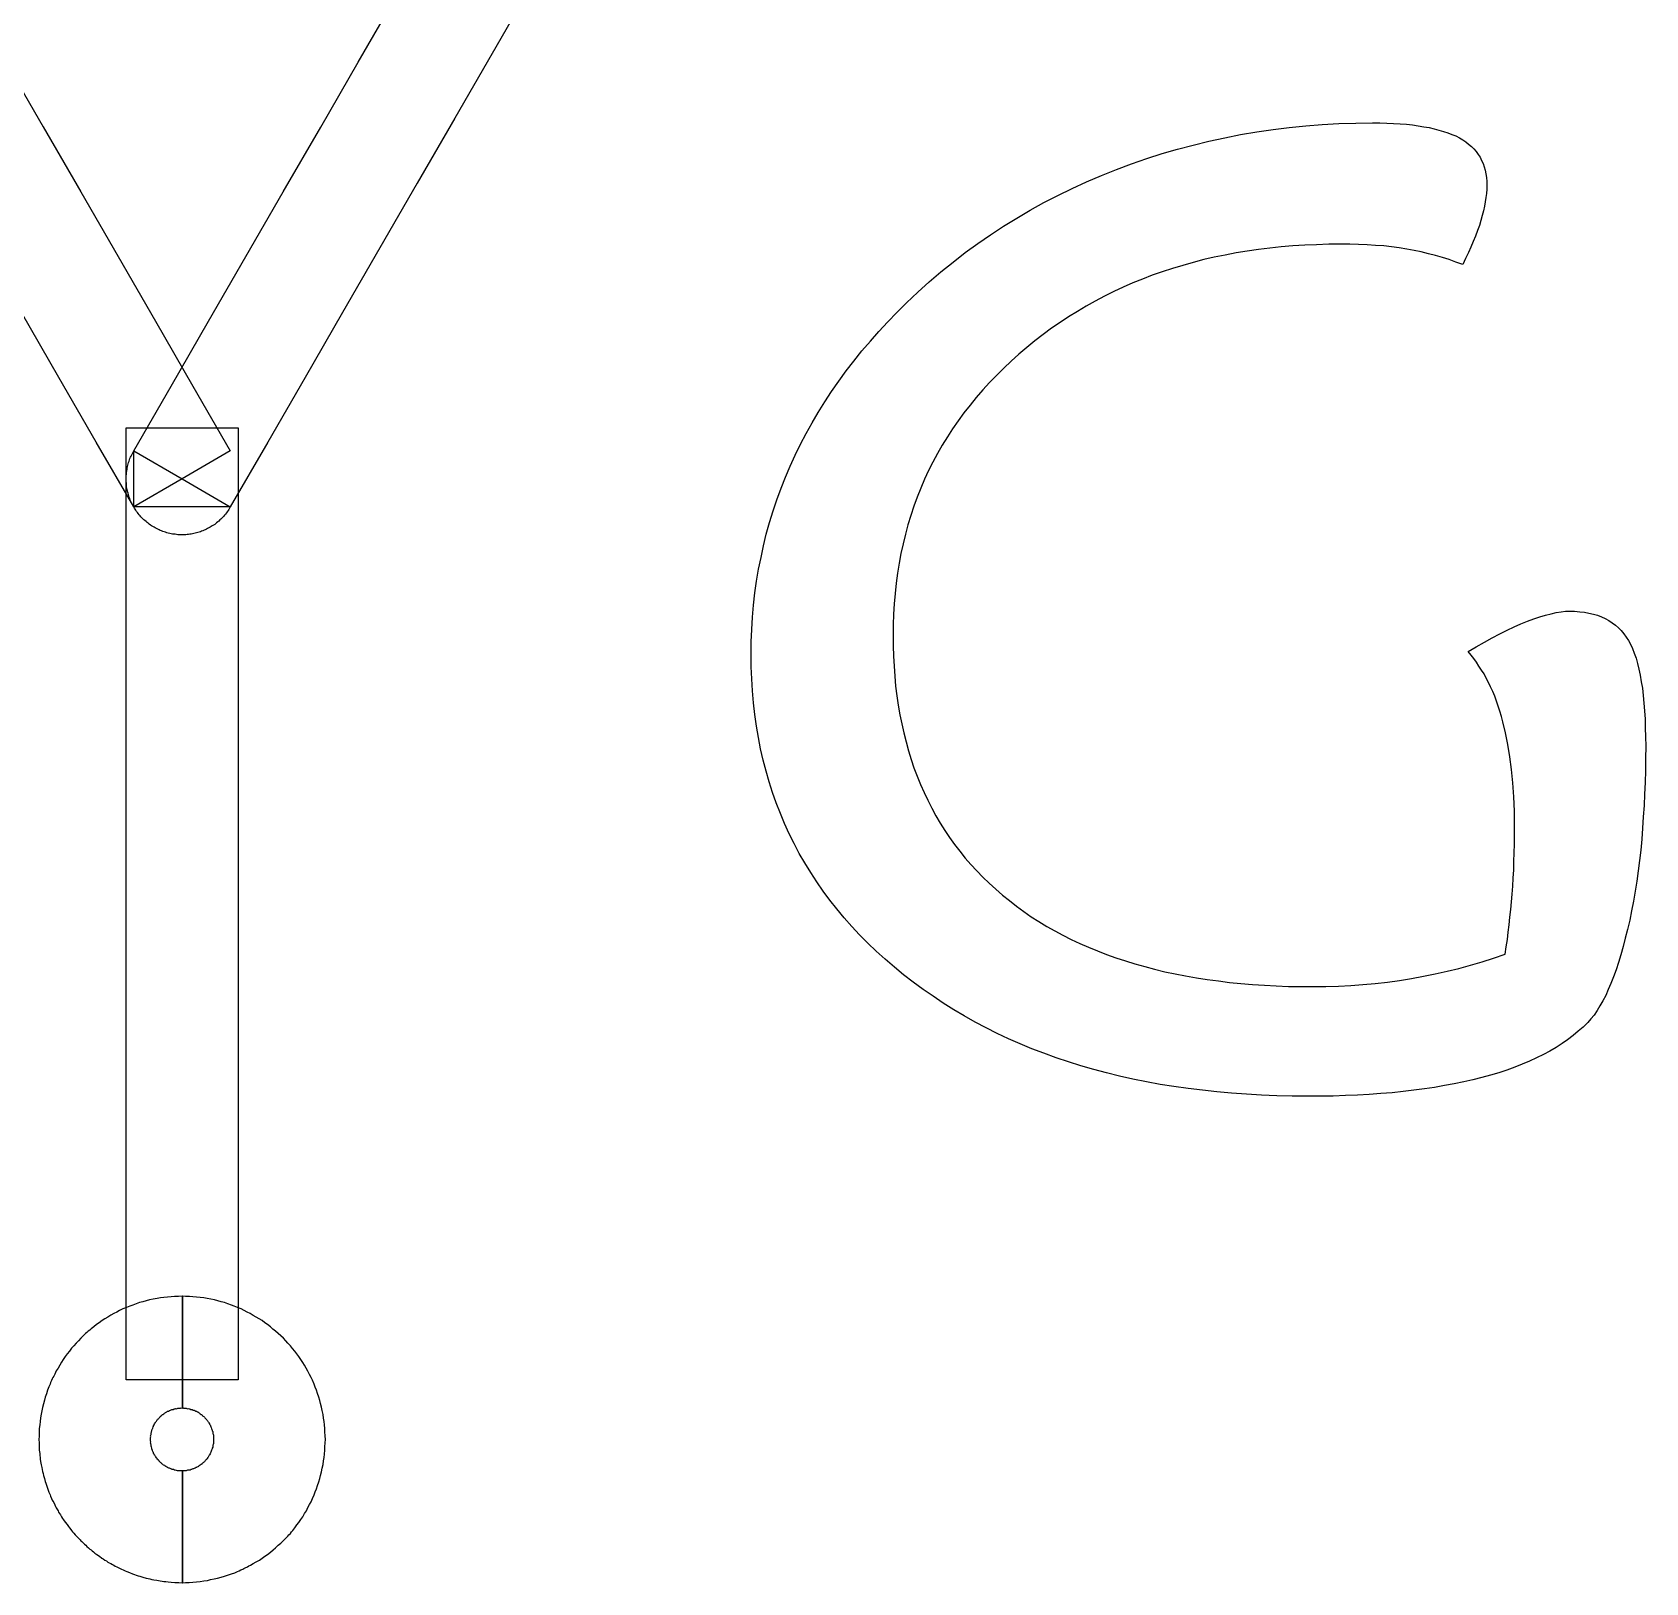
# Model space of a CAD drawing. Extents: x 0 to 100, y 0 to 85.
# Drawn here: x 45.88 to 91.71, y 0 to 44.04 of the extents above; entities that cross this region are included whole.
import ezdxf

# ---------------------------------------------------------------- set-up
doc = ezdxf.new("R2010")
doc.units = 0
doc.layers.get('0').update_dxf_attribs({"linetype": 'CONTINUOUS'})

msp = doc.modelspace()

# ---------------------------------------------------------------- linework, layer by layer
at = {"color": 7}
for points in [[(60.006331, 45.277686), (58.943793, 43.437329), (57.881364, 41.597165), (56.818919, 39.75697), (55.756429, 37.9167), (54.693907, 36.076375), (53.631357, 34.235994), (52.56875, 32.39552), (51.506215, 30.555171), (50.13434, 30.555171), (48.762465, 30.555171), (48.762465, 32.148876), (49.82496, 33.988587), (50.887395, 35.828198), (51.949847, 37.667838), (53.012385, 39.507626), (54.074814, 41.347221), (55.137259, 43.186848), (56.199749, 45.026551)], [(45.131104, 43.187798), (46.193549, 41.348171), (47.256039, 39.508468), (48.31856, 37.668711), (49.381114, 35.828899), (50.44372, 33.988992), (51.506255, 32.149212), (50.13438, 31.352361), (48.762505, 30.555507), (47.700009, 32.395788), (46.637572, 34.235965), (45.575119, 36.076174)], [(48.762465, 32.148876), (50.13434, 31.352025), (51.506215, 30.555171), (51.487456, 30.523921), (51.468697, 30.486422), (51.443694, 30.455172), (51.418691, 30.417675), (51.393688, 30.386425), (51.368685, 30.355178), (51.343682, 30.323928), (51.318679, 30.292676), (51.293675, 30.267672), (51.268672, 30.236423), (51.237425, 30.211419), (51.212422, 30.186416), (51.181175, 30.155169), (51.149922, 30.130166), (51.118672, 30.105163), (51.093669, 30.086404), (51.062419, 30.061401), (51.031166, 30.042642), (50.99367, 30.017639), (50.962417, 29.99888), (50.93117, 29.980121), (50.899917, 29.961362), (50.86242, 29.942603), (50.831168, 29.923844), (50.793669, 29.905085), (50.762419, 29.892596), (50.724917, 29.880108), (50.68742, 29.86762), (50.656167, 29.848861), (50.618668, 29.842617), (50.581168, 29.830128), (50.543669, 29.81764), (50.50617, 29.811396), (50.468668, 29.798908), (50.431168, 29.792663), (50.393669, 29.786419), (50.356169, 29.780149), (50.318667, 29.773904), (50.281168, 29.773904), (50.243669, 29.76766), (50.206169, 29.76766), (50.168667, 29.76766), (50.131168, 29.76139), (50.093668, 29.76766), (50.049919, 29.76766), (50.012417, 29.76766), (49.974918, 29.773904), (49.937419, 29.780149), (49.899917, 29.780149), (49.86242, 29.786419), (49.824918, 29.792663), (49.787418, 29.805152), (49.74367, 29.811396), (49.706168, 29.823884), (49.668668, 29.836373), (49.631169, 29.848861), (49.593667, 29.861376), (49.55617, 29.873864), (49.518668, 29.886352), (49.487418, 29.905111), (49.449919, 29.92387), (49.412417, 29.942629), (49.37492, 29.961388), (49.343667, 29.980147), (49.324908, 29.986418), (49.306149, 29.998906), (49.28739, 30.011394), (49.268631, 30.023883), (49.237381, 30.042642), (49.206131, 30.067645), (49.174882, 30.092648), (49.143632, 30.117651), (49.112382, 30.142654), (49.081132, 30.167657), (49.049882, 30.19266), (49.024879, 30.217664), (48.993629, 30.248914), (48.968626, 30.273917), (48.943622, 30.305167), (48.918619, 30.336417), (48.893616, 30.367666), (48.868613, 30.398914), (48.84361, 30.423917), (48.824851, 30.461414), (48.799848, 30.492664), (48.781089, 30.523913), (48.76233, 30.555161), (48.743571, 30.586411), (48.724839, 30.62391), (48.70608, 30.65516), (48.693591, 30.692659), (48.674832, 30.723907), (48.662317, 30.761406), (48.649829, 30.798906), (48.637341, 30.836405), (48.624852, 30.867652), (48.612364, 30.905154), (48.60612, 30.942651), (48.593632, 30.98015), (48.587361, 31.01765), (48.574873, 31.055149), (48.568629, 31.092646), (48.562358, 31.130148), (48.562358, 31.167647), (48.556114, 31.205144), (48.556114, 31.242644), (48.54979, 31.280143), (48.54979, 31.31764), (48.54979, 31.355139), (48.54979, 31.398888), (48.54979, 31.436387), (48.556061, 31.473887), (48.556061, 31.511386), (48.562305, 31.548886), (48.568576, 31.586382), (48.574846, 31.623882), (48.581117, 31.661381), (48.587361, 31.70513), (48.599849, 31.742629), (48.60612, 31.780129), (48.618608, 31.817628), (48.631123, 31.855125), (48.643611, 31.892624), (48.6561, 31.930124), (48.674832, 31.967623), (48.687321, 31.998873), (48.70608, 32.036372), (48.724839, 32.073869), (48.743571, 32.111369), (48.76233, 32.148881)]]:
    msp.add_lwpolyline(points, dxfattribs=at)
for points in [[(86.668758, 26.449372), (86.900012, 26.586869), (87.131255, 26.718115), (87.350005, 26.836863), (87.568752, 26.949358), (87.775008, 27.055604), (87.975009, 27.149354), (88.168753, 27.236849), (88.356257, 27.311848), (88.537505, 27.380597), (88.706264, 27.436845), (88.868763, 27.486843), (89.025008, 27.524343), (89.168751, 27.55559), (89.30626, 27.580593), (89.431254, 27.593082), (89.550007, 27.599326), (89.693761, 27.593082), (89.837511, 27.580593), (89.968758, 27.568105), (90.100007, 27.543102), (90.225002, 27.511854), (90.343755, 27.480605), (90.456263, 27.436856), (90.562504, 27.386857), (90.662509, 27.330607), (90.762505, 27.26811), (90.850006, 27.199363), (90.937509, 27.124367), (91.012505, 27.043116), (91.087511, 26.955618), (91.156256, 26.861871), (91.218758, 26.761875), (91.281253, 26.655628), (91.337511, 26.530631), (91.387504, 26.405634), (91.437508, 26.261889), (91.481254, 26.111894), (91.518756, 25.9494), (91.556261, 25.780651), (91.58751, 25.593157), (91.618752, 25.405663), (91.643756, 25.199417), (91.662515, 24.986928), (91.681247, 24.761929), (91.693735, 24.524439), (91.700032, 24.280694), (91.70625, 24.02445), (91.712468, 23.76196), (91.70625, 23.411972), (91.70625, 23.068228), (91.693735, 22.730738), (91.681247, 22.399499), (91.668759, 22.074506), (91.643756, 21.749515), (91.624997, 21.430777), (91.599994, 21.118283), (91.568741, 20.812044), (91.531242, 20.512048), (91.493745, 20.218308), (91.45624, 19.924565), (91.412494, 19.643326), (91.362496, 19.362085), (91.306245, 19.087093), (91.256239, 18.818347), (91.193747, 18.555854), (91.131244, 18.30586), (91.068742, 18.06837), (91.006239, 17.837129), (90.937493, 17.618385), (90.868749, 17.412137), (90.799994, 17.212141), (90.724987, 17.024647), (90.649991, 16.849654), (90.574992, 16.680908), (90.493744, 16.530913), (90.412493, 16.387168), (90.331245, 16.249669), (90.243745, 16.124675), (90.156242, 16.012179), (90.068741, 15.91218), (89.937495, 15.780931), (89.793741, 15.662186), (89.649991, 15.543441), (89.493744, 15.424696), (89.337496, 15.3122), (89.168737, 15.205951), (88.9875, 15.099705), (88.806245, 14.999706), (88.612496, 14.905961), (88.412495, 14.812212), (88.206247, 14.724717), (87.993744, 14.643463), (87.76874, 14.562217), (87.543741, 14.487219), (87.306243, 14.418469), (87.056243, 14.349723), (86.799992, 14.287228), (86.54374, 14.224728), (86.274992, 14.168478), (85.99374, 14.118482), (85.712491, 14.068484), (85.424997, 14.024738), (85.124996, 13.98723), (84.818741, 13.949734), (84.506239, 13.918489), (84.187493, 13.893486), (83.85624, 13.868483), (83.524995, 13.849724), (83.181243, 13.837209), (82.831247, 13.824721), (82.474991, 13.818476), (82.112496, 13.818476), (81.668742, 13.824721), (81.23124, 13.830991), (80.793741, 13.84975), (80.368743, 13.874753), (79.943743, 13.906006), (79.531244, 13.943503), (79.118743, 13.987251), (78.712494, 14.037252), (78.312492, 14.093498), (77.918741, 14.155997), (77.53124, 14.224749), (77.143742, 14.305995), (76.768743, 14.387241), (76.393746, 14.48099), (76.031243, 14.57474), (75.66874, 14.680981), (75.312492, 14.793479), (74.962493, 14.912229), (74.612495, 15.037224), (74.274992, 15.168473), (73.943742, 15.305964), (73.612494, 15.449712), (73.28749, 15.599707), (72.974991, 15.762203), (72.662489, 15.924697), (72.356239, 16.099695), (72.056244, 16.274691), (71.756241, 16.462185), (71.468742, 16.655926), (71.18749, 16.849675), (70.906243, 17.055918), (70.63124, 17.268413), (70.368742, 17.487157), (70.106238, 17.712151), (69.856239, 17.937142), (69.618744, 18.16839), (69.38124, 18.40588), (69.162491, 18.64337), (68.943741, 18.887118), (68.737493, 19.137109), (68.537489, 19.387104), (68.34999, 19.643347), (68.16249, 19.90584), (67.993744, 20.17458), (67.82499, 20.443326), (67.668738, 20.712065), (67.518743, 20.99331), (67.381239, 21.274548), (67.24999, 21.562042), (67.13124, 21.849533), (67.012489, 22.149526), (66.906241, 22.449513), (66.812491, 22.749505), (66.724988, 23.05575), (66.643745, 23.368239), (66.568741, 23.686982), (66.506241, 24.005723), (66.44999, 24.330716), (66.406242, 24.661956), (66.368742, 24.993198), (66.337492, 25.330688), (66.318733, 25.674426), (66.306245, 26.018168), (66.300001, 26.368156), (66.306245, 26.724396), (66.318733, 27.074387), (66.337492, 27.424375), (66.368742, 27.768119), (66.406242, 28.111858), (66.456245, 28.449347), (66.512488, 28.786839), (66.581245, 29.124329), (66.649992, 29.455568), (66.73124, 29.786811), (66.824987, 30.118051), (66.924994, 30.443044), (67.03124, 30.761784), (67.149991, 31.086775), (67.274993, 31.399264), (67.412489, 31.718005), (67.549993, 32.030496), (67.699991, 32.336741), (67.862492, 32.642983), (68.031241, 32.942972), (68.206244, 33.242965), (68.393744, 33.542955), (68.587493, 33.836698), (68.787489, 34.130438), (68.999992, 34.417932), (69.218741, 34.699173), (69.44999, 34.986664), (69.68749, 35.261659), (69.931243, 35.536651), (70.181242, 35.811641), (70.443741, 36.080383), (70.718741, 36.349126), (71.03749, 36.655368), (71.362493, 36.949108), (71.693741, 37.236602), (72.03749, 37.511594), (72.38124, 37.780336), (72.737493, 38.036577), (73.099991, 38.286572), (73.468743, 38.530316), (73.843743, 38.761559), (74.224991, 38.986551), (74.618742, 39.199045), (75.012489, 39.405291), (75.418741, 39.605287), (75.831242, 39.792778), (76.24999, 39.974026), (76.674993, 40.142769), (77.10624, 40.299016), (77.53749, 40.449011), (77.974992, 40.592757), (78.412491, 40.717754), (78.856239, 40.836501), (79.306245, 40.948997), (79.756241, 41.042747), (80.206244, 41.130242), (80.662492, 41.21149), (81.124991, 41.273987), (81.587493, 41.330238), (82.056245, 41.380236), (82.524994, 41.417735), (82.993746, 41.442738), (83.474991, 41.455227), (83.94999, 41.461497), (84.156243, 41.461497), (84.356242, 41.455227), (84.549996, 41.448956), (84.737496, 41.436468), (84.912491, 41.42398), (85.087494, 41.405221), (85.249994, 41.380217), (85.412493, 41.355214), (85.562496, 41.330211), (85.706246, 41.298961), (85.837496, 41.261462), (85.968742, 41.223962), (86.093747, 41.186463), (86.206248, 41.136465), (86.318738, 41.092716), (86.418743, 41.042718), (86.512487, 40.98647), (86.59999, 40.92397), (86.681247, 40.861473), (86.762487, 40.792726), (86.831241, 40.723974), (86.893744, 40.648978), (86.956246, 40.56773), (87.006245, 40.486484), (87.049991, 40.398986), (87.093748, 40.311489), (87.12499, 40.217741), (87.149993, 40.117742), (87.174996, 40.017746), (87.187484, 39.911499), (87.199973, 39.799001), (87.199973, 39.686506), (87.199973, 39.58026), (87.187484, 39.461512), (87.174996, 39.349016), (87.156237, 39.224017), (87.131234, 39.099022), (87.106231, 38.967776), (87.068729, 38.83028), (87.031235, 38.692781), (86.987488, 38.549038), (86.931238, 38.405293), (86.87498, 38.249046), (86.812485, 38.099048), (86.743731, 37.936554), (86.674986, 37.780307), (86.593738, 37.611564), (86.512479, 37.442818), (86.318728, 37.511565), (86.131231, 37.580317), (85.937482, 37.642814), (85.743733, 37.699062), (85.543729, 37.74906), (85.337486, 37.799061), (85.13123, 37.842807), (84.924987, 37.880306), (84.712485, 37.911556), (84.493735, 37.942804), (84.268736, 37.967807), (84.037482, 37.986566), (83.799987, 37.999054), (83.556237, 38.011542), (83.306232, 38.017813), (83.049986, 38.017813), (82.706234, 38.017813), (82.362485, 38.005325), (82.024985, 37.992836), (81.687482, 37.967833), (81.356232, 37.94283), (81.031233, 37.905331), (80.712485, 37.867834), (80.393733, 37.824083), (80.074979, 37.774084), (79.76248, 37.711587), (79.456235, 37.64909), (79.156232, 37.58034), (78.856231, 37.499095), (78.562483, 37.417844), (78.268735, 37.330349), (77.981231, 37.236602), (77.693732, 37.136602), (77.418732, 37.030356), (77.143734, 36.917858), (76.868734, 36.799113), (76.599981, 36.674116), (76.337483, 36.542869), (76.074979, 36.405373), (75.818733, 36.261628), (75.568731, 36.111633), (75.318731, 35.955386), (75.074978, 35.792889), (74.831234, 35.630396), (74.593733, 35.4554), (74.362485, 35.274155), (74.131231, 35.086661), (73.906232, 34.899167), (73.687482, 34.699171), (73.47498, 34.499178), (73.268737, 34.292932), (73.06873, 34.086689), (72.881231, 33.880444), (72.693731, 33.667949), (72.518733, 33.449205), (72.343732, 33.230463), (72.181233, 33.00547), (72.024983, 32.774226), (71.874981, 32.542981), (71.73123, 32.311737), (71.593734, 32.074245), (71.462482, 31.830503), (71.343732, 31.586758), (71.224981, 31.343016), (71.118733, 31.086772), (71.018736, 30.836781), (70.924984, 30.574288), (70.837483, 30.311794), (70.756232, 30.049304), (70.681234, 29.780561), (70.618734, 29.511819), (70.556234, 29.236824), (70.50623, 28.955583), (70.456235, 28.674341), (70.41873, 28.38685), (70.38748, 28.099356), (70.362477, 27.805616), (70.343718, 27.511873), (70.337474, 27.211883), (70.331229, 26.905641), (70.337474, 26.611898), (70.343718, 26.318158), (70.362477, 26.030667), (70.381236, 25.749423), (70.406239, 25.468181), (70.443736, 25.193189), (70.481235, 24.924446), (70.524989, 24.655701), (70.58124, 24.393208), (70.637485, 24.136964), (70.699987, 23.880723), (70.768742, 23.630734), (70.843738, 23.38699), (70.924989, 23.143245), (71.018741, 22.905755), (71.112488, 22.674507), (71.212488, 22.449513), (71.318736, 22.224522), (71.43124, 21.999528), (71.54999, 21.787033), (71.668735, 21.574538), (71.79999, 21.368296), (71.937486, 21.1683), (72.081242, 20.968309), (72.231234, 20.774565), (72.381237, 20.580816), (72.543736, 20.399571), (72.712487, 20.218324), (72.881236, 20.037084), (73.062486, 19.868338), (73.249986, 19.69959), (73.437488, 19.530849), (73.637484, 19.374597), (73.837488, 19.218355), (74.043736, 19.06836), (74.256236, 18.918365), (74.474985, 18.780866), (74.699984, 18.64337), (74.924989, 18.518373), (75.156237, 18.393381), (75.393738, 18.274631), (75.637485, 18.155886), (75.887485, 18.049637), (76.137484, 17.943391), (76.399988, 17.843397), (76.662486, 17.749648), (76.931237, 17.662153), (77.199985, 17.580904), (77.481237, 17.499651), (77.762484, 17.424655), (78.04999, 17.355908), (78.343736, 17.293411), (78.643739, 17.23716), (78.949984, 17.180915), (79.256236, 17.130912), (79.574985, 17.093415), (79.893739, 17.049669), (80.212488, 17.018416), (80.543736, 16.993413), (80.881239, 16.96841), (81.218736, 16.949651), (81.562488, 16.937162), (81.912486, 16.930918), (82.26874, 16.930918), (82.624988, 16.930918), (82.981236, 16.943407), (83.331241, 16.962166), (83.681242, 16.987169), (84.031238, 17.018421), (84.374987, 17.062167), (84.718737, 17.105922), (85.062491, 17.162164), (85.399991, 17.224667), (85.731234, 17.293416), (86.068733, 17.368412), (86.399992, 17.44966), (86.731232, 17.543405), (87.06249, 17.637152), (87.387488, 17.743401), (87.718739, 17.855896), (87.749989, 18.062144), (87.781241, 18.268384), (87.806244, 18.47463), (87.837497, 18.687127), (87.856256, 18.899614), (87.881259, 19.118358), (87.900018, 19.337103), (87.918777, 19.555847), (87.937536, 19.780846), (87.950024, 20.012089), (87.962539, 20.249576), (87.968836, 20.487074), (87.975054, 20.730814), (87.981271, 20.974561), (87.981271, 21.230802), (87.981271, 21.487043), (87.981271, 21.912036), (87.962512, 22.324524), (87.937509, 22.718263), (87.900015, 23.099499), (87.856261, 23.461989), (87.800011, 23.80573), (87.731256, 24.13697), (87.65626, 24.455713), (87.618766, 24.605708), (87.568757, 24.7557), (87.525011, 24.899449), (87.475012, 25.043197), (87.425014, 25.180693), (87.368764, 25.311937), (87.306261, 25.443183), (87.250013, 25.56818), (87.181267, 25.693177), (87.118764, 25.811922), (87.05001, 25.924421), (86.975013, 26.036916), (86.906259, 26.143165), (86.825011, 26.249411), (86.750012, 26.349408)], [(48.543752, 5.762451), (48.543752, 7.842229), (48.543752, 9.921841), (48.543752, 12.001696), (48.543752, 14.081388), (48.543752, 16.160928), (48.543752, 18.240645), (48.543752, 20.320392), (48.543752, 22.400152), (48.543752, 24.479875), (48.543752, 26.559587), (48.543752, 28.639477), (48.543752, 30.719427), (48.543752, 32.799195), (50.134377, 32.799195), (51.725005, 32.799195), (51.725005, 30.719417), (51.725005, 28.639805), (51.725005, 26.559952), (51.725005, 24.480259), (51.725005, 22.400721), (51.725005, 20.321003), (51.725005, 18.241257), (51.725005, 16.161494), (51.725005, 14.081774), (51.725005, 12.002059), (51.725005, 9.922169), (51.725005, 7.842221), (51.725005, 5.762451), (50.134377, 5.762451)], [(50.143955, 0.000487), (50.143955, 3.179827), (50.137367, 3.18115), (50.100002, 3.174985), (50.081111, 3.174985), (50.06222, 3.18115), (50.024861, 3.18115), (50.018696, 3.18115), (50.005943, 3.187314), (50.005943, 3.18115), (49.974735, 3.187314), (49.937371, 3.200067), (49.931206, 3.200067), (49.918453, 3.200067), (49.893397, 3.21237), (49.856035, 3.218535), (49.849871, 3.218535), (49.843706, 3.225123), (49.812498, 3.231288), (49.774697, 3.249756), (49.762394, 3.256344), (49.743503, 3.262509), (49.7312, 3.268674), (49.725061, 3.274838), (49.712308, 3.281427), (49.693417, 3.287591), (49.687252, 3.293756), (49.681088, 3.299921), (49.668785, 3.306086), (49.662196, 3.312674), (49.656032, 3.318839), (49.656032, 3.312674), (49.643728, 3.324977), (49.612521, 3.343868), (49.587465, 3.362336), (49.580877, 3.368924), (49.562409, 3.381227), (49.556244, 3.39398), (49.549656, 3.39398), (49.537353, 3.406283), (49.5246, 3.412448), (49.5246, 3.418613), (49.518435, 3.418613), (49.506132, 3.437504), (49.487241, 3.456396), (49.481076, 3.456396), (49.481076, 3.46256), (49.474911, 3.468725), (49.462158, 3.487616), (49.455993, 3.481452), (49.455993, 3.487616), (49.44369, 3.49992), (49.430937, 3.512672), (49.424799, 3.518837), (49.424799, 3.525002), (49.412496, 3.543893), (49.38744, 3.575104), (49.380852, 3.587407), (49.374687, 3.606298), (49.362384, 3.619051), (49.356219, 3.625216), (49.343466, 3.643684), (49.337301, 3.662575), (49.331163, 3.674878), (49.31841, 3.699934), (49.324998, 3.699934), (49.31841, 3.706522), (49.299942, 3.743887), (49.293354, 3.775094), (49.287189, 3.775094), (49.287189, 3.781259), (49.281024, 3.794012), (49.274886, 3.825222), (49.268298, 3.85643), (49.268298, 3.862568), (49.262133, 3.868733), (49.262133, 3.874898), (49.255968, 3.912701), (49.249804, 3.937757), (49.249804, 3.95006), (49.249804, 3.956225), (49.243639, 3.962813), (49.249804, 4.000175), (49.243639, 4.019066), (49.243639, 4.037534), (49.243639, 4.068742), (49.243639, 4.099952), (49.243639, 4.125008), (49.249804, 4.143899), (49.243639, 4.168956), (49.249804, 4.187423), (49.255968, 4.212479), (49.262133, 4.231371), (49.255968, 4.256427), (49.268721, 4.275318), (49.268721, 4.299924), (49.274886, 4.312677), (49.281024, 4.343887), (49.287189, 4.362779), (49.299942, 4.375082), (49.306107, 4.393973), (49.31841, 4.431335), (49.324998, 4.4375), (49.31841, 4.4375), (49.337301, 4.462556), (49.337301, 4.474859), (49.337301, 4.481447), (49.343466, 4.487612), (49.356219, 4.512668), (49.368522, 4.537724), (49.381275, 4.550027), (49.393578, 4.568918), (49.405881, 4.587386), (49.418634, 4.612442), (49.430937, 4.625195), (49.44369, 4.637498), (49.455993, 4.656389), (49.474885, 4.668693), (49.487188, 4.687584), (49.506079, 4.699887), (49.518382, 4.718778), (49.543438, 4.737669), (49.549603, 4.743834), (49.556191, 4.743834), (49.556191, 4.756137), (49.562356, 4.756137), (49.580824, 4.775029), (49.593577, 4.781193), (49.618633, 4.800085), (49.637101, 4.812388), (49.655992, 4.825141), (49.668295, 4.837444), (49.687186, 4.843609), (49.706078, 4.856362), (49.724545, 4.868665), (49.755753, 4.874803), (49.774644, 4.881391), (49.780809, 4.887556), (49.805865, 4.899859), (49.830921, 4.906447), (49.849812, 4.91875), (49.862116, 4.924915), (49.887172, 4.924915), (49.912228, 4.937668), (49.937284, 4.937668), (49.949587, 4.949971), (49.968478, 4.943806), (49.993534, 4.949971), (50.01859, 4.956136), (50.043646, 4.962724), (50.062114, 4.956136), (50.08717, 4.962724), (50.106061, 4.968889), (50.137274, 4.962724), (50.137274, 4.962195), (50.143862, 4.964047), (50.143862, 8.142947), (50.137274, 8.143741), (50.037053, 8.130988), (49.924965, 8.130988), (49.824743, 8.124849), (49.718373, 8.112546), (49.61859, 8.099793), (49.524965, 8.093629), (49.424746, 8.074737), (49.31837, 8.049681), (49.212436, 8.031213), (49.118372, 8.006157), (49.024746, 7.981101), (48.931118, 7.956045), (48.830899, 7.924838), (48.737271, 7.887473), (48.6498, 7.856266), (48.562329, 7.818465), (48.455953, 7.7811), (48.362328, 7.730991), (48.287162, 7.687475), (48.199691, 7.649674), (48.112217, 7.600003), (48.030897, 7.54374), (47.943426, 7.493628), (47.862106, 7.443518), (47.780789, 7.3811), (47.706063, 7.330991), (47.6309, 7.268573), (47.549581, 7.212309), (47.518373, 7.174945), (47.468703, 7.143737), (47.430899, 7.105936), (47.393537, 7.074726), (47.331119, 7.012311), (47.255954, 6.94989), (47.193536, 6.874728), (47.124964, 6.806155), (47.062107, 6.73099), (46.999689, 6.662421), (46.937274, 6.574947), (46.874853, 6.499781), (46.81859, 6.425055), (46.762326, 6.343741), (46.712219, 6.262421), (46.662107, 6.174947), (46.612437, 6.09363), (46.562327, 6.018462), (46.543436, 5.968794), (46.51838, 5.924839), (46.493324, 5.868573), (46.468718, 5.825057), (46.449827, 5.793849), (46.424771, 5.743737), (46.399715, 5.687473), (46.387411, 5.637364), (46.34961, 5.562638), (46.312246, 5.468573), (46.281038, 5.368793), (46.249828, 5.274729), (46.224772, 5.181101), (46.199716, 5.081321), (46.17466, 4.981102), (46.156192, 4.88132), (46.131136, 4.787255), (46.112245, 4.681321), (46.10608, 4.5811), (46.093327, 4.48132), (46.081024, 4.381101), (46.074886, 4.275167), (46.074886, 4.16264), (46.068721, 4.068573), (46.068192, 4.068573), (46.07478, 3.974947), (46.07478, 3.868574), (46.080918, 3.762198), (46.093671, 3.674727), (46.093671, 3.612309), (46.105974, 3.556046), (46.105974, 3.505936), (46.118277, 3.443518), (46.137169, 3.349893), (46.149921, 3.268573), (46.162225, 3.212309), (46.174528, 3.156046), (46.187281, 3.105936), (46.199584, 3.043519), (46.22464, 2.956045), (46.249696, 2.874728), (46.268587, 2.825057), (46.28089, 2.768794), (46.299781, 2.718682), (46.324837, 2.656266), (46.356048, 2.574947), (46.387255, 2.499784), (46.399558, 2.456265), (46.424615, 2.393408), (46.449671, 2.343738), (46.468562, 2.31253), (46.493168, 2.274727), (46.518224, 2.212309), (46.54328, 2.168793), (46.562171, 2.130989), (46.580639, 2.099782), (46.612289, 2.043518), (46.630757, 2.000002), (46.655813, 1.962198), (46.680869, 1.924836), (46.712079, 1.874727), (46.743287, 1.825057), (46.768343, 1.787253), (46.812298, 1.718684), (46.868562, 1.650112), (46.905926, 1.600002), (46.943285, 1.556047), (46.974495, 1.512531), (46.999551, 1.487475), (47.024607, 1.45011), (47.061969, 1.406155), (47.099773, 1.3622), (47.124379, 1.330992), (47.156029, 1.299782), (47.199545, 1.256266), (47.236907, 1.218465), (47.255798, 1.193859), (47.287005, 1.168803), (47.32437, 1.131002), (47.362171, 1.09364), (47.399533, 1.06243), (47.430743, 1.031222), (47.474698, 0.993858), (47.518217, 0.956057), (47.549424, 0.931001), (47.580632, 0.906394), (47.624587, 0.874745), (47.661952, 0.837383), (47.712061, 0.800019), (47.787227, 0.749912), (47.855799, 0.6998), (47.89316, 0.681332), (47.94327, 0.643528), (47.987225, 0.618472), (48.030741, 0.587262), (48.068545, 0.568794), (48.112061, 0.543738), (48.162173, 0.518682), (48.193381, 0.499791), (48.236897, 0.474735), (48.280852, 0.450128), (48.337115, 0.425072), (48.37448, 0.406181), (48.412281, 0.38729), (48.461951, 0.362683), (48.518215, 0.337627), (48.568324, 0.318736), (48.64349, 0.287529), (48.724368, 0.256318), (48.780631, 0.231262), (48.836895, 0.218959), (48.893158, 0.200068), (48.937116, 0.187315), (49.018433, 0.156105), (49.112062, 0.131049), (49.174479, 0.118746), (49.218437, 0.106442), (49.274701, 0.09369), (49.330965, 0.081386), (49.418436, 0.068634), (49.512061, 0.05633), (49.568325, 0.043577), (49.618434, 0.037413), (49.674698, 0.031248), (49.737116, 0.025083), (49.824587, 0.01233), (49.930963, 0.006165), (50.04349, 0.006165), (50.137118, 0.000001)], [(50.144175, 0.000487), (50.231207, 0.006202), (50.337582, 0.006202), (50.443516, 0.012791), (50.543735, 0.025094), (50.650108, 0.037847), (50.749891, 0.05015), (50.856264, 0.062453), (50.943738, 0.087509), (51.050108, 0.1064), (51.143736, 0.131456), (51.250109, 0.156512), (51.337583, 0.18772), (51.431209, 0.21893), (51.537582, 0.250138), (51.63121, 0.281348), (51.706373, 0.31871), (51.756043, 0.337601), (51.806155, 0.362657), (51.862418, 0.387713), (51.893626, 0.400016), (51.931427, 0.425072), (51.993845, 0.450128), (52.037361, 0.475184), (52.081319, 0.50024), (52.156045, 0.543756), (52.243516, 0.593868), (52.331427, 0.643975), (52.412307, 0.693648), (52.487473, 0.756503), (52.562638, 0.806175), (52.643516, 0.86903), (52.724836, 0.93145), (52.793844, 0.993866), (52.868571, 1.062438), (52.937582, 1.125297), (53.012306, 1.193867), (53.08132, 1.262439), (53.137583, 1.324854), (53.168791, 1.362658), (53.212309, 1.400019), (53.243517, 1.450129), (53.281318, 1.487493), (53.337582, 1.562656), (53.393845, 1.643976), (53.450109, 1.712548), (53.506375, 1.793868), (53.562639, 1.875187), (53.612307, 1.962659), (53.66857, 2.043978), (53.712525, 2.137601), (53.756044, 2.218921), (53.799999, 2.30024), (53.843515, 2.393866), (53.887473, 2.493646), (53.918681, 2.581117), (53.956043, 2.668593), (53.987692, 2.762658), (54.0189, 2.868592), (54.05011, 2.962659), (54.068578, 3.05013), (54.099788, 3.14991), (54.118679, 3.256283), (54.143735, 3.356063), (54.156039, 3.462439), (54.168791, 3.556064), (54.181095, 3.656286), (54.193847, 3.762656), (54.193847, 3.862436), (54.200012, 3.968811), (54.206177, 4.068591), (54.200012, 4.16881), (54.193847, 4.281337), (54.193847, 4.38112), (54.181544, 4.487493), (54.168791, 4.581118), (54.156488, 4.674746), (54.143735, 4.781119), (54.118679, 4.887492), (54.100211, 4.987272), (54.069004, 5.087491), (54.050113, 5.174967), (54.018902, 5.274747), (53.987695, 5.374966), (53.956487, 5.468591), (53.918683, 5.549911), (53.887476, 5.643537), (53.837803, 5.74991), (53.800002, 5.831229), (53.756486, 5.918701), (53.712528, 6.006175), (53.662421, 6.093648), (53.612748, 6.174965), (53.562642, 6.256283), (53.506378, 6.343759), (53.450112, 6.424637), (53.393848, 6.4998), (53.337584, 6.574965), (53.275167, 6.656285), (53.212749, 6.731009), (53.14374, 6.806174), (53.081322, 6.874746), (53.01275, 6.949909), (52.937585, 7.012329), (52.869015, 7.080901), (52.793847, 7.143756), (52.718684, 7.206174), (52.643961, 7.268592), (52.562641, 7.331009), (52.487475, 7.381119), (52.412749, 7.443537), (52.325278, 7.493646), (52.243958, 7.543758), (52.156487, 7.593426), (52.069013, 7.649692), (51.987693, 7.687493), (51.900222, 7.731009), (51.812751, 7.774964), (51.712529, 7.818483), (51.618904, 7.855842), (51.537584, 7.887492), (51.437805, 7.924856), (51.337586, 7.956064), (51.243958, 7.98112), (51.149893, 8.006176), (51.056267, 8.031232), (50.949892, 8.0497), (50.850112, 8.074756), (50.749893, 8.093647), (50.650111, 8.099812), (50.549892, 8.112115), (50.443958, 8.124868), (50.343739, 8.131006), (50.237805, 8.131006), (50.144177, 8.142886), (50.144177, 4.963986), (50.162645, 4.968828), (50.181536, 4.96224), (50.206143, 4.956075), (50.225034, 4.96224), (50.25009, 4.956075), (50.275146, 4.94991), (50.300202, 4.943745), (50.31867, 4.94991), (50.337561, 4.937607), (50.356452, 4.937607), (50.387663, 4.924854), (50.406131, 4.924854), (50.418884, 4.918689), (50.44394, 4.905937), (50.47515, 4.899772), (50.493618, 4.887469), (50.500206, 4.887469), (50.518674, 4.874716), (50.54373, 4.868577), (50.568786, 4.856274), (50.581089, 4.849686), (50.59998, 4.837383), (50.618872, 4.82508), (50.631175, 4.812327), (50.650066, 4.800024), (50.675122, 4.781133), (50.69359, 4.774968), (50.706343, 4.762215), (50.718646, 4.743747), (50.737537, 4.730994), (50.756428, 4.718691), (50.768732, 4.6998), (50.781035, 4.687497), (50.799926, 4.668605), (50.812229, 4.656302), (50.824982, 4.643549), (50.837285, 4.625081), (50.850038, 4.612328), (50.868506, 4.587272), (50.875094, 4.568804), (50.887397, 4.556052), (50.8997, 4.537584), (50.912453, 4.512528), (50.918618, 4.499775), (50.937509, 4.481307), (50.943674, 4.456251), (50.955977, 4.431195), (50.955977, 4.42503), (50.962565, 4.406139), (50.974868, 4.374931), (50.981007, 4.35604), (50.987595, 4.343737), (50.993733, 4.318681), (51.006036, 4.293625), (51.006036, 4.268568), (51.012201, 4.250101), (51.012201, 4.237348), (51.018789, 4.21888), (51.024954, 4.18723), (51.024954, 4.162624), (51.024954, 4.143733), (51.031119, 4.118677), (51.031119, 4.093621), (51.024954, 4.068565), (51.031119, 4.043509), (51.031119, 4.025041), (51.024954, 3.999985), (51.024954, 3.981093), (51.024954, 3.949886), (51.018789, 3.92483), (51.012201, 3.906362), (51.012201, 3.887471), (51.006036, 3.868579), (51.006036, 3.850111), (50.993733, 3.818901), (50.987145, 3.80001), (50.98098, 3.781119), (50.974842, 3.762651), (50.962539, 3.737595), (50.955951, 3.712539), (50.949786, 3.706374), (50.943648, 3.687483), (50.937483, 3.662427), (50.918592, 3.637371), (50.906288, 3.625067), (50.8997, 3.606176), (50.887397, 3.587708), (50.874644, 3.568817), (50.868479, 3.556514), (50.850012, 3.531458), (50.837259, 3.512567), (50.818791, 3.500263), (50.818791, 3.487511), (50.812203, 3.487511), (50.806038, 3.475207), (50.780982, 3.450151), (50.768679, 3.437398), (50.755926, 3.425095), (50.737458, 3.406204), (50.718567, 3.393901), (50.699675, 3.381148), (50.693537, 3.368845), (50.675069, 3.356542), (50.650013, 3.337651), (50.631122, 3.331486), (50.61223, 3.318733), (50.599927, 3.300265), (50.581036, 3.293677), (50.55598, 3.281374), (50.543677, 3.275209), (50.537512, 3.269044), (50.524759, 3.269044), (50.506291, 3.256291), (50.499703, 3.256291), (50.499703, 3.250126), (50.462341, 3.237373), (50.44345, 3.231209), (50.424982, 3.225044), (50.406091, 3.218879), (50.381035, 3.212291), (50.362567, 3.199988), (50.343676, 3.199988), (50.324785, 3.193823), (50.293577, 3.193823), (50.275109, 3.187658), (50.250053, 3.18107), (50.231162, 3.18107), (50.206106, 3.18107), (50.187638, 3.174905), (50.168746, 3.174905), (50.14414, 3.179747)]]:
    msp.add_lwpolyline(points, close=True, dxfattribs=at)

doc.saveas('drawing.dxf')
